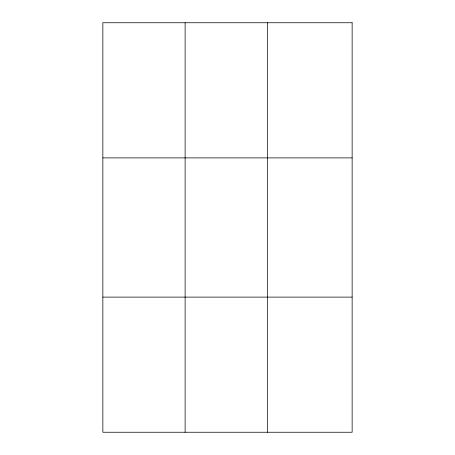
<?xml version="1.0" encoding="UTF-8"?>
<svg xmlns="http://www.w3.org/2000/svg" width="455" height="455" viewBox="0 0 455 455"><rect width="100%" height="100%" fill="white"/><g stroke="black" fill="none" stroke-linecap="round" stroke-linejoin="round"><path stroke-width="0.68" d="M185.122 432.25L185.122 22.75M102.858 157.885L352.142 157.885M102.858 297.115L352.142 297.115M267.386 22.75L267.386 432.25M352.142 22.75L102.858 22.75L102.858 432.25L352.142 432.25L352.142 22.75"/></g></svg>
